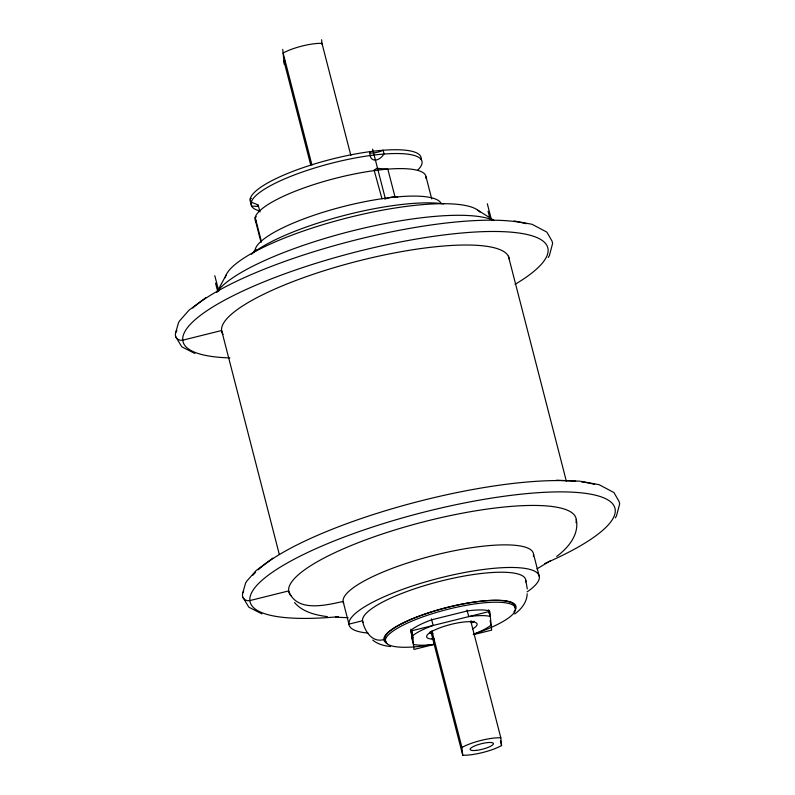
<?xml version="1.0" encoding="UTF-8"?>
<svg xmlns="http://www.w3.org/2000/svg" width="795" height="795" viewBox="0 0 795 795"><rect width="100%" height="100%" fill="white"/><g stroke="black" fill="none" stroke-linecap="round" stroke-linejoin="round"><path stroke-width="1.19" d="M527.214 593.825C526.896 602.312 521.311 609.258 514.683 613.998M175.675 332.539L178.577 322.522L179.779 320.653L189.001 310.199L205.766 297.728M242.733 592.941L245.645 582.924L246.838 581.056L256.06 570.611L272.834 558.14M216.916 292.252L226.078 275.13M258.454 206.481L251.697 206.084L250.723 202.308A8.01 1.868 -14.4 0 0 251.548 202.049M548.222 257.481L549.395 255.593L552.624 243.389L552.048 241.133L546.871 232.13L532.034 224.289L514.087 220.95M615.28 517.883L616.453 515.995L619.693 503.791L619.116 501.546L613.929 492.532L599.102 484.692L581.145 481.353M256.378 220.493L255.583 221.179L260.919 241.909M556.699 556.44C568.107 547.974 579.456 534.628 576.286 519.403M256.308 216.757L255.215 217.512L261.525 242.028M550.299 560.833L536.953 568.892M434.269 644.397L413.947 649.455L412.078 630.703L489.8 611.375L491.668 630.127L473.731 634.589M383.915 639.518C372.149 643.215 364.289 630.693 362.54 620.746L348.945 624.125L343.112 601.477C326 605.154 296.565 612.806 288.704 590.914L249.839 600.583A6.012 5.843 -5.7 0 1 243.667 591.321M556.56 480.22L580.201 481.184M335.46 617.198L348.14 617.705M327.391 616.632C315.585 615.131 302.517 612.021 294.538 602.54M390.584 646.583C384.263 645.838 377.764 644.278 372.756 640.124M194.864 353.457L181.807 346.829L175.904 337.07M261.923 613.859L248.865 607.231L242.962 597.472M477.914 210.228L494.073 220.463M508.412 256.179L566.388 481.313M487.325 203.778L491.598 220.384M488.07 211.281L489.899 218.396M533.534 554.125L539.368 576.773M426.05 176.838L431.725 198.909M372.597 149.132L385.277 198.372M488.607 609.854L490.306 616.453A44.093 10.256 -14.4 0 0 468.742 616.602L467.043 610.004M381.978 198.77L374.097 170.07L376.989 168.361L387.811 169.087L395.135 197.369M490.068 620.806L490.555 622.694M490.922 624.105L491.161 625.049A44.093 10.256 -14.4 0 1 473.194 634.4M350.834 155.393L321.975 43.357A26.046 6.062 -14.4 0 0 283.119 53.017L311.968 165.062M470.739 621.014L500.81 737.77L501.585 745.561A26.046 6.062 -14.4 0 1 462.72 755.22L431.138 632.572M500.373 740.841L501.585 745.561M431.427 618.868L433.126 625.466A44.093 10.256 -14.4 0 0 412.565 635.781L410.876 629.183M431.874 630.673L461.945 747.439L462.72 755.22M433.424 638.087L433.663 639.031M434.269 641.386L434.517 642.33M310.616 164.595L283.894 60.808A26.046 6.062 -14.4 0 0 284.878 60.837M258.127 204.752L259.985 211.957M214.789 275.666L218.764 291.079M215.534 283.169L217.681 291.467M279.313 554.443L221.636 330.511L182.78 340.18A6.012 5.843 -5.7 0 1 176.888 330.591M383.409 151.139L383.17 150.195A8.01 1.868 -14.4 0 1 373.58 152.948A8.01 1.868 -14.4 0 1 369.834 151.636C369.198 163.392 379.255 161.653 383.925 153.992A18.424 14.32 58.4 0 0 383.389 151.149M525.763 580.151L527.284 588.946M258.524 206.273C256.646 202.337 249.56 204.245 250.355 198.651A8.01 1.868 -14.4 0 1 251.458 198.452M488.846 610.798L489.114 613.482M410.886 630.693L411.124 633.148M321.617 39.75L322.074 44.361M282.752 49.419L284.252 64.415M229.795 357.919A188.326 43.795 -14.4 0 1 233.173 295.71A188.326 43.795 -14.4 0 1 481.204 231.723A188.326 43.795 -14.4 0 1 515.071 284.332M338.491 616.691A188.326 43.795 -14.4 0 1 288.515 562.313A188.326 43.795 -14.4 0 1 561.767 491.876A188.326 43.795 -14.4 0 1 544.784 563.516M223.067 334.377A148.258 34.483 -14.4 0 1 353.427 262.251A148.258 34.483 -14.4 0 1 509.217 259.001M290.881 595.753A148.258 34.483 -14.4 0 1 424.57 521.6A148.258 34.483 -14.4 0 1 576.007 522.663M343.698 603.445A98.173 22.826 -14.4 0 1 436.028 554.831A98.173 22.826 -14.4 0 1 533.356 556.281M368.005 633.068A98.173 22.826 -14.4 0 1 377.059 600.036A98.173 22.826 -14.4 0 1 501.923 567.719A98.173 22.826 -14.4 0 1 527.075 591.897M363.047 622.425A84.151 19.567 -14.4 0 1 442.189 580.757A84.151 19.567 -14.4 0 1 525.614 582M386.907 643.274A68.122 15.84 -14.4 0 1 448.4 607.151A68.122 15.84 -14.4 0 1 513.938 611.683M192.698 307.993A188.326 43.795 -14.4 0 1 355.176 240.1A188.326 43.795 -14.4 0 1 526.36 223.683M252.76 575.381A188.326 43.795 -14.4 0 1 255.622 572.251M258.127 569.846A188.326 43.795 -14.4 0 1 403.055 505.61A188.326 43.795 -14.4 0 1 575.659 481.263M581.354 481.869A188.326 43.795 -14.4 0 1 594.571 484.394M434.01 644.308A67.118 15.612 -14.4 0 1 395.612 629.362A67.118 15.612 -14.4 0 1 500.87 602.342A67.118 15.612 -14.4 0 1 473.86 634.072M474.128 621.153A26.046 6.062 -14.4 0 1 471.892 622.833M432.987 633.506A26.046 6.062 -14.4 0 1 429.608 633.347M386.201 641.644A67.118 15.612 -14.4 0 1 445.339 607.937A67.118 15.612 -14.4 0 1 514.902 608.155M434.13 644.338A44.093 10.256 -14.4 0 1 413.42 644.377L411.492 636.825A44.073 10.246 -14.4 0 0 413.281 637.212M433.543 638.554A44.103 10.256 -14.4 0 1 431.963 638.763M412.933 638.942A44.103 10.256 -14.4 0 1 411.979 638.713L411.124 630.127A44.103 10.256 -14.4 0 1 431.655 619.802L467.291 610.948A44.103 10.256 -14.4 0 1 488.875 610.779M434.12 639.17A26.046 6.062 -14.4 0 1 432.987 630.852A26.046 6.062 -14.4 0 1 467.639 621.71A26.046 6.062 -14.4 0 1 472.419 629.064M471.564 621.104A26.046 6.062 -14.4 0 1 470.57 621.72M431.297 631.826A26.046 6.062 -14.4 0 1 430.125 631.777M225.273 277.684A132.228 30.747 -14.4 0 1 345.746 218.297A132.228 30.747 -14.4 0 1 479.912 212.106M251.399 254.241A112.194 26.096 -14.4 0 1 343.023 215.763A112.194 26.096 -14.4 0 1 443.709 203.868M218.357 290.563A127.796 4.442 76 0 1 218.367 289.559M217.055 291.884A148.258 34.483 -14.4 0 1 349.194 231.673A148.258 34.483 -14.4 0 1 493.973 220.573M256.219 222.153A88.156 20.501 -14.4 0 1 335.45 178.319A88.156 20.501 -14.4 0 1 425.981 178.438M259.756 210.983A88.156 20.501 -14.4 0 1 331.565 163.223A88.156 20.501 -14.4 0 1 417.494 170.359M255.066 251.558A96.165 22.369 -14.4 0 1 342.754 206.7A96.165 22.369 -14.4 0 1 441.205 203.619M254.271 252.383A8.01 1.868 -14.4 0 1 256.258 249.759M384.83 199.167A8.01 1.868 -14.4 0 1 393.157 196.852A8.01 1.868 -14.4 0 1 397.699 197.498M251.359 203.281A88.156 20.501 -14.4 0 1 330.591 159.447A88.156 20.501 -14.4 0 1 421.121 159.566M461.945 747.439A26.046 6.062 -14.4 0 1 500.81 737.77M476.195 750.381A12.014 2.792 -14.4 0 0 493.427 743.603A12.014 2.792 -14.4 0 0 475.698 745.511A12.014 2.792 -14.4 0 0 476.195 750.381"/></g></svg>
